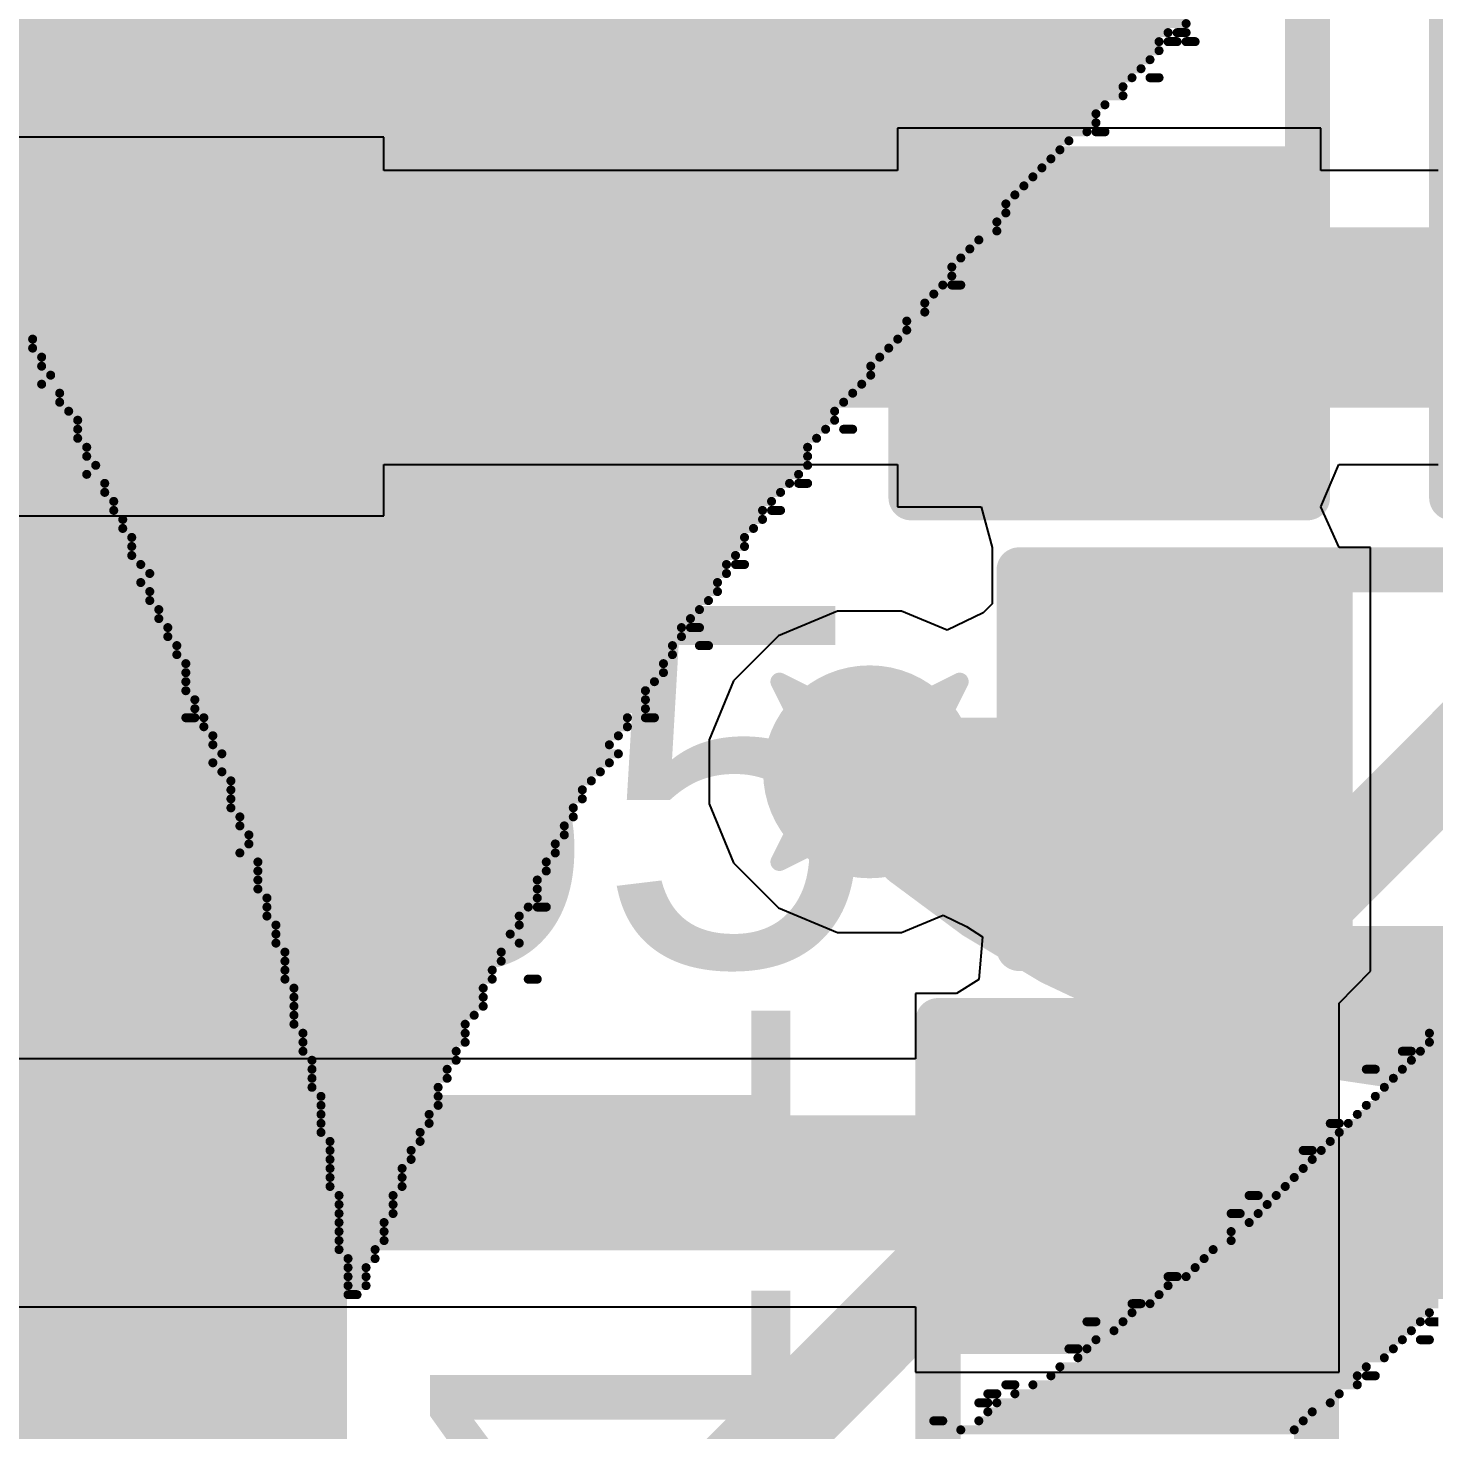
# Model space of a CAD drawing. Header units: millimetres. Extents: x -41 to 155, y -111 to 87.
# Drawn here: x 4.613 to 8.576, y 6.731 to 10.681 of the extents above; entities that cross this region are included whole.
import ezdxf

# ---------------------------------------------------------------- set-up
doc = ezdxf.new("R2010")
doc.units = ezdxf.units.MM
for name, color, linetype in [('BottomLayer', 5, 'Continuous'), ('BottomOverlay', 54, 'Continuous'), ('DrillDrawing', 1, 'Continuous'), ('Mechanical1', 6, 'Continuous'), ('Mechanical2', 216, 'Continuous'), ('TopLayer', 1, 'Continuous'), ('TopOverlay', 2, 'Continuous'), ('TopPaste', 8, 'Continuous'), ('TopSolder', 216, 'Continuous'), ('ViaHoleLayer', 16, 'Continuous')]:
    doc.layers.add(name, color=color, linetype=linetype)
doc.styles.add('Arial', font='', dxfattribs={"height": 0.2})
doc.styles.get('Arial').set_extended_font_data('Arial')

# ---------------------------------------------------------------- blocks, each defined once
blk = doc.blocks.new('R___0603_29')
at = {"layer": 'TopLayer'}
for points in [[(-0.381, 0.4445), (-0.381, -0.4445), (-1.143, -0.4445), (-1.143, 0.4445)], [(1.143, 0.4445), (1.143, -0.4445), (0.381, -0.4445), (0.381, 0.4445)]]:
    blk.add_hatch(color=1, dxfattribs=at).paths.add_polyline_path(points)
at = {"layer": 'TopPaste'}
for points in [[(-0.381, 0.4445), (-0.381, -0.4445), (-1.143, -0.4445), (-1.143, 0.4445)], [(1.143, 0.4445), (1.143, -0.4445), (0.381, -0.4445), (0.381, 0.4445)]]:
    blk.add_hatch(color=8, dxfattribs=at).paths.add_polyline_path(points)
at = {"layer": 'TopSolder'}
for points in [[(-0.2794, 0.5461), (-0.2794, -0.5461), (-1.2446, -0.5461), (-1.2446, 0.5461)], [(1.2446, 0.5461), (1.2446, -0.5461), (0.2794, -0.5461), (0.2794, 0.5461)]]:
    blk.add_hatch(color=216, dxfattribs=at).paths.add_polyline_path(points)
at = {"layer": 'TopOverlay', "const_width": 0.127}
for points in [[(-1.2192, 0.5334), (1.2192, 0.5334)], [(-1.2192, 0.5334), (-1.2192, -0.5334)], [(1.2192, 0.5334), (1.2192, -0.5334)], [(-1.2192, -0.5334), (1.2192, -0.5334)]]:
    blk.add_lwpolyline(points, dxfattribs=at)
at = {"layer": 'TopOverlay', "const_width": 0.0635}
for points in [[(-1.25095, 0.5334, 1), (-1.18745, 0.5334, 1)], [(-1.25095, 0.5334, 1), (-1.18745, 0.5334, 1)], [(1.18745, 0.5334, 1), (1.25095, 0.5334, 1)], [(1.18745, 0.5334, 1), (1.25095, 0.5334, 1)], [(-1.25095, -0.5334, 1), (-1.18745, -0.5334, 1)], [(-1.25095, -0.5334, 1), (-1.18745, -0.5334, 1)], [(1.18745, -0.5334, 1), (1.25095, -0.5334, 1)], [(1.18745, -0.5334, 1), (1.25095, -0.5334, 1)]]:
    blk.add_lwpolyline(points, format="xyb", close=True, dxfattribs=at)
blk = doc.blocks.new('SOT_723_31')
at = {"layer": 'TopLayer'}
for points in [[(-0.25, 0.8), (0.25, 0.8), (0.25, 0.35), (-0.25, 0.35)], [(-0.65, -0.35), (-0.15, -0.35), (-0.15, -0.8), (-0.65, -0.8)], [(0.15, -0.35), (0.65, -0.35), (0.65, -0.8), (0.15, -0.8)]]:
    blk.add_hatch(color=1, dxfattribs=at).paths.add_polyline_path(points)
at = {"layer": 'TopPaste'}
for points in [[(-0.25, 0.8), (0.25, 0.8), (0.25, 0.35), (-0.25, 0.35)], [(-0.65, -0.35), (-0.15, -0.35), (-0.15, -0.8), (-0.65, -0.8)], [(0.15, -0.35), (0.65, -0.35), (0.65, -0.8), (0.15, -0.8)]]:
    blk.add_hatch(color=8, dxfattribs=at).paths.add_polyline_path(points)
at = {"layer": 'TopSolder'}
for points in [[(-0.3516, 0.9016), (0.3516, 0.9016), (0.3516, 0.2484), (-0.3516, 0.2484)], [(-0.7516, -0.2484), (-0.0484, -0.2484), (-0.0484, -0.9016), (-0.7516, -0.9016)], [(0.0484, -0.2484), (0.7516, -0.2484), (0.7516, -0.9016), (0.0484, -0.9016)]]:
    blk.add_hatch(color=216, dxfattribs=at).paths.add_polyline_path(points)
at = {"layer": 'TopOverlay', "const_width": 0.127}
for points in [[(-0.635, -0.1524), (-0.635, 0.635)], [(-0.635, 0.635), (-0.381, 0.635)], [(-0.635, -0.1524), (-0.635, 0.635)], [(-0.635, 0.635), (-0.381, 0.635)], [(0.381, 0.635), (0.635, 0.635)], [(0.635, -0.1524), (0.635, 0.635)], [(-0.9398, -0.6604), (-0.9398, -0.4064)], [(-0.9398, -0.4064), (-0.8128, -0.5334)], [(-0.0254, -0.4064), (0.0254, -0.4064)], [(-0.9398, -0.6604), (-0.8128, -0.5334)]]:
    blk.add_lwpolyline(points, dxfattribs=at)
at = {"layer": 'TopOverlay', "const_width": 0.0635}
for points in [[(-0.6667, 0.635, 1), (-0.6032, 0.635, 1)], [(-0.6667, 0.635, 1), (-0.6032, 0.635, 1)], [(-0.6667, 0.635, 1), (-0.6032, 0.635, 1)], [(-0.6667, 0.635, 1), (-0.6032, 0.635, 1)], [(-0.4128, 0.635, 1), (-0.3493, 0.635, 1)], [(-0.4128, 0.635, 1), (-0.3493, 0.635, 1)], [(0.3493, 0.635, 1), (0.4128, 0.635, 1)], [(0.6032, 0.635, 1), (0.6667, 0.635, 1)], [(0.6032, 0.635, 1), (0.6667, 0.635, 1)], [(-0.6667, -0.1524, 1), (-0.6032, -0.1524, 1)], [(-0.6667, -0.1524, 1), (-0.6032, -0.1524, 1)], [(0.6032, -0.1524, 1), (0.6667, -0.1524, 1)], [(-0.9715, -0.4064, 1), (-0.908, -0.4064, 1)], [(-0.9715, -0.4064, 1), (-0.908, -0.4064, 1)], [(-0.0571, -0.4064, 1), (0.0063, -0.4064, 1)], [(-0.0063, -0.4064, 1), (0.0571, -0.4064, 1)], [(-0.8446, -0.5334, 1), (-0.781, -0.5334, 1)], [(-0.8446, -0.5334, 1), (-0.781, -0.5334, 1)], [(-0.9715, -0.6604, 1), (-0.908, -0.6604, 1)], [(-0.9715, -0.6604, 1), (-0.908, -0.6604, 1)]]:
    blk.add_lwpolyline(points, format="xyb", close=True, dxfattribs=at)
blk = doc.blocks.new('S______B______36')
at = {"layer": 'TopLayer'}
for points in [[(-1.143, -0.4445), (-1.143, 0.4445), (-0.381, 0.4445), (-0.381, -0.4445)], [(0.381, -0.4445), (0.381, 0.4445), (1.143, 0.4445), (1.143, -0.4445)]]:
    blk.add_hatch(color=1, dxfattribs=at).paths.add_polyline_path(points)
at = {"layer": 'TopPaste'}
for points in [[(-1.143, -0.4445), (-1.143, 0.4445), (-0.381, 0.4445), (-0.381, -0.4445)], [(0.381, -0.4445), (0.381, 0.4445), (1.143, 0.4445), (1.143, -0.4445)]]:
    blk.add_hatch(color=8, dxfattribs=at).paths.add_polyline_path(points)
at = {"layer": 'TopSolder'}
for points in [[(-1.2446, -0.5461), (-1.2446, 0.5461), (-0.2794, 0.5461), (-0.2794, -0.5461)], [(0.2794, -0.5461), (0.2794, 0.5461), (1.2446, 0.5461), (1.2446, -0.5461)]]:
    blk.add_hatch(color=216, dxfattribs=at).paths.add_polyline_path(points)
at = {"layer": 'TopOverlay', "const_width": 0.127}
for points in [[(-1.27, 0.5588), (1.27, 0.5588)], [(-1.27, 0.5588), (-1.27, -0.5588)], [(1.27, 0.5588), (1.27, -0.5588)], [(-1.27, -0.5588), (1.27, -0.5588)]]:
    blk.add_lwpolyline(points, dxfattribs=at)
at = {"layer": 'TopOverlay', "const_width": 0.0635}
for points in [[(-1.30175, 0.5588, 1), (-1.23825, 0.5588, 1)], [(-1.30175, 0.5588, 1), (-1.23825, 0.5588, 1)], [(1.23825, 0.5588, 1), (1.30175, 0.5588, 1)], [(1.23825, 0.5588, 1), (1.30175, 0.5588, 1)], [(-1.30175, -0.5588, 1), (-1.23825, -0.5588, 1)], [(-1.30175, -0.5588, 1), (-1.23825, -0.5588, 1)], [(1.23825, -0.5588, 1), (1.30175, -0.5588, 1)], [(1.23825, -0.5588, 1), (1.30175, -0.5588, 1)]]:
    blk.add_lwpolyline(points, format="xyb", close=True, dxfattribs=at)
blk = doc.blocks.new('S______B______42')
at = {"layer": 'TopLayer'}
for points in [[(-1.143, -0.4445), (-1.143, 0.4445), (-0.381, 0.4445), (-0.381, -0.4445)], [(0.381, -0.4445), (0.381, 0.4445), (1.143, 0.4445), (1.143, -0.4445)]]:
    blk.add_hatch(color=1, dxfattribs=at).paths.add_polyline_path(points)
at = {"layer": 'TopPaste'}
for points in [[(-1.143, -0.4445), (-1.143, 0.4445), (-0.381, 0.4445), (-0.381, -0.4445)], [(0.381, -0.4445), (0.381, 0.4445), (1.143, 0.4445), (1.143, -0.4445)]]:
    blk.add_hatch(color=8, dxfattribs=at).paths.add_polyline_path(points)
at = {"layer": 'TopSolder'}
for points in [[(-1.2446, -0.5461), (-1.2446, 0.5461), (-0.2794, 0.5461), (-0.2794, -0.5461)], [(0.2794, -0.5461), (0.2794, 0.5461), (1.2446, 0.5461), (1.2446, -0.5461)]]:
    blk.add_hatch(color=216, dxfattribs=at).paths.add_polyline_path(points)
at = {"layer": 'TopOverlay', "const_width": 0.127}
for points in [[(-1.27, 0.5588), (-1.27, -0.5588)], [(-1.27, 0.5588), (1.27, 0.5588)], [(1.27, 0.5588), (1.27, -0.5588)], [(-1.27, -0.5588), (1.27, -0.5588)]]:
    blk.add_lwpolyline(points, dxfattribs=at)
at = {"layer": 'TopOverlay', "const_width": 0.0635}
for points in [[(-1.30175, 0.5588, 1), (-1.23825, 0.5588, 1)], [(-1.30175, 0.5588, 1), (-1.23825, 0.5588, 1)], [(1.23825, 0.5588, 1), (1.30175, 0.5588, 1)], [(1.23825, 0.5588, 1), (1.30175, 0.5588, 1)], [(-1.30175, -0.5588, 1), (-1.23825, -0.5588, 1)], [(-1.30175, -0.5588, 1), (-1.23825, -0.5588, 1)], [(1.23825, -0.5588, 1), (1.30175, -0.5588, 1)], [(1.23825, -0.5588, 1), (1.30175, -0.5588, 1)]]:
    blk.add_lwpolyline(points, format="xyb", close=True, dxfattribs=at)
blk = doc.blocks.new('R___0603_45')
at = {"layer": 'TopLayer'}
for points in [[(-0.381, 0.4445), (-0.381, -0.4445), (-1.143, -0.4445), (-1.143, 0.4445)], [(1.143, 0.4445), (1.143, -0.4445), (0.381, -0.4445), (0.381, 0.4445)]]:
    blk.add_hatch(color=1, dxfattribs=at).paths.add_polyline_path(points)
at = {"layer": 'TopPaste'}
for points in [[(-0.381, 0.4445), (-0.381, -0.4445), (-1.143, -0.4445), (-1.143, 0.4445)], [(1.143, 0.4445), (1.143, -0.4445), (0.381, -0.4445), (0.381, 0.4445)]]:
    blk.add_hatch(color=8, dxfattribs=at).paths.add_polyline_path(points)
at = {"layer": 'TopSolder'}
for points in [[(-0.2794, 0.5461), (-0.2794, -0.5461), (-1.2446, -0.5461), (-1.2446, 0.5461)], [(1.2446, 0.5461), (1.2446, -0.5461), (0.2794, -0.5461), (0.2794, 0.5461)]]:
    blk.add_hatch(color=216, dxfattribs=at).paths.add_polyline_path(points)
at = {"layer": 'TopOverlay', "const_width": 0.127}
for points in [[(-1.2192, 0.5334), (-1.2192, -0.5334)], [(1.2192, 0.5334), (-1.2192, 0.5334)], [(1.2192, 0.5334), (1.2192, -0.5334)], [(1.2192, -0.5334), (-1.2192, -0.5334)]]:
    blk.add_lwpolyline(points, dxfattribs=at)
at = {"layer": 'TopOverlay', "const_width": 0.0635}
for points in [[(-1.25095, 0.5334, 1), (-1.18745, 0.5334, 1)], [(-1.25095, 0.5334, 1), (-1.18745, 0.5334, 1)], [(1.18745, 0.5334, 1), (1.25095, 0.5334, 1)], [(1.18745, 0.5334, 1), (1.25095, 0.5334, 1)], [(-1.25095, -0.5334, 1), (-1.18745, -0.5334, 1)], [(-1.25095, -0.5334, 1), (-1.18745, -0.5334, 1)], [(1.18745, -0.5334, 1), (1.25095, -0.5334, 1)], [(1.18745, -0.5334, 1), (1.25095, -0.5334, 1)]]:
    blk.add_lwpolyline(points, format="xyb", close=True, dxfattribs=at)
blk = doc.blocks.new('S______B______80')
at = {"layer": 'TopLayer'}
for points in [[(-1.143, -0.4445), (-1.143, 0.4445), (-0.381, 0.4445), (-0.381, -0.4445)], [(0.381, -0.4445), (0.381, 0.4445), (1.143, 0.4445), (1.143, -0.4445)]]:
    blk.add_hatch(color=1, dxfattribs=at).paths.add_polyline_path(points)
at = {"layer": 'TopPaste'}
for points in [[(-1.143, -0.4445), (-1.143, 0.4445), (-0.381, 0.4445), (-0.381, -0.4445)], [(0.381, -0.4445), (0.381, 0.4445), (1.143, 0.4445), (1.143, -0.4445)]]:
    blk.add_hatch(color=8, dxfattribs=at).paths.add_polyline_path(points)
at = {"layer": 'TopSolder'}
for points in [[(-1.2446, -0.5461), (-1.2446, 0.5461), (-0.2794, 0.5461), (-0.2794, -0.5461)], [(0.2794, -0.5461), (0.2794, 0.5461), (1.2446, 0.5461), (1.2446, -0.5461)]]:
    blk.add_hatch(color=216, dxfattribs=at).paths.add_polyline_path(points)
at = {"layer": 'TopOverlay', "const_width": 0.127}
for points in [[(-1.27, 0.5588), (-1.27, -0.5588)], [(-1.27, 0.5588), (1.27, 0.5588)], [(1.27, 0.5588), (1.27, -0.5588)], [(-1.27, -0.5588), (1.27, -0.5588)]]:
    blk.add_lwpolyline(points, dxfattribs=at)
at = {"layer": 'TopOverlay', "const_width": 0.0635}
for points in [[(-1.30175, 0.5588, 1), (-1.23825, 0.5588, 1)], [(-1.30175, 0.5588, 1), (-1.23825, 0.5588, 1)], [(1.23825, 0.5588, 1), (1.30175, 0.5588, 1)], [(1.23825, 0.5588, 1), (1.30175, 0.5588, 1)], [(-1.30175, -0.5588, 1), (-1.23825, -0.5588, 1)], [(-1.30175, -0.5588, 1), (-1.23825, -0.5588, 1)], [(1.23825, -0.5588, 1), (1.30175, -0.5588, 1)], [(1.23825, -0.5588, 1), (1.30175, -0.5588, 1)]]:
    blk.add_lwpolyline(points, format="xyb", close=True, dxfattribs=at)

msp = doc.modelspace()

# ---------------------------------------------------------------- hatches: boundary and pattern name
at = {"layer": 'BottomLayer'}
h = msp.add_hatch(color=5, dxfattribs=at)
edge = h.paths.add_edge_path()
edge.add_arc((6.985, 8.5852), 0.3, 0, 360)
at = {"layer": 'TopLayer'}
h = msp.add_hatch(color=1, dxfattribs=at)
edge = h.paths.add_edge_path()
edge.add_arc((6.985, 8.5852), 0.3, 0, 360)
at = {"layer": 'ViaHoleLayer'}
h = msp.add_hatch(color=16, dxfattribs=at)
edge = h.paths.add_edge_path()
edge.add_arc((6.985, 8.5852), 0.15, 0, 360)

# ---------------------------------------------------------------- linework, layer by layer
at = {"layer": 'BottomLayer'}
for points, const_width in [([(5.0038, 6.1067), (5.0038, 12.1821)], 1.016), ([(8.702, 7.874), (13.462, 7.874)], 0.381)]:
    msp.add_lwpolyline(points, dxfattribs=dict(at, const_width=const_width))
at = {"layer": 'BottomLayer', "const_width": 0.381}
msp.add_lwpolyline([(8.702, 7.874, -0.198912), (6.985, 8.5852)], format="xyb", dxfattribs=at)
at = {"layer": 'BottomLayer', "const_width": 0.1905}
for points in [[(6.8897, 8.5852, 1), (7.0802, 8.5852, 1)], [(8.6067, 7.874, 1), (8.7972, 7.874, 1)], [(8.6067, 7.874, 1), (8.7972, 7.874, 1)]]:
    msp.add_lwpolyline(points, format="xyb", close=True, dxfattribs=at)
at = {"layer": 'BottomOverlay', "const_width": 0.0254}
for points in [[(4.0672, 10.6934), (7.8772, 10.6934)], [(4.0926, 10.668), (7.8264, 10.668)], [(7.8518, 10.668), (7.8772, 10.668)], [(4.118, 10.6426), (7.801, 10.6426)], [(4.118, 10.6172), (7.801, 10.6172)], [(7.8264, 10.6426), (7.8518, 10.6426)], [(7.8772, 10.6426), (7.9026, 10.6426)], [(4.1434, 10.5918), (7.7756, 10.5918)], [(4.1688, 10.5664), (7.7502, 10.5664)], [(4.1688, 10.541), (7.7248, 10.541)], [(7.7756, 10.541), (7.801, 10.541)], [(4.1942, 10.5156), (7.6994, 10.5156)], [(4.2196, 10.4902), (7.6994, 10.4902)], [(4.2196, 10.4648), (7.6486, 10.4648)], [(4.245, 10.4394), (7.6232, 10.4394)], [(4.2704, 10.414), (7.6232, 10.414)], [(4.245, 10.3886), (7.5978, 10.3886)], [(7.6232, 10.3886), (7.6486, 10.3886)], [(4.2958, 10.3632), (7.547, 10.3632)], [(4.3212, 10.3378), (7.5216, 10.3378)], [(4.3212, 10.3124), (7.4962, 10.3124)], [(4.2958, 10.287), (7.4708, 10.287)], [(4.3466, 10.2616), (7.4454, 10.2616)], [(4.372, 10.2362), (7.42, 10.2362)], [(4.3974, 10.2108), (7.3946, 10.2108)], [(4.3974, 10.1854), (7.3692, 10.1854)], [(4.4228, 10.16), (7.3692, 10.16)], [(4.4482, 10.1346), (7.3438, 10.1346)], [(4.4482, 10.1092), (7.3438, 10.1092)], [(4.4482, 10.0838), (7.293, 10.0838)], [(4.4736, 10.0584), (7.2676, 10.0584)], [(4.499, 10.033), (7.2422, 10.033)], [(4.499, 10.0076), (7.2168, 10.0076)], [(4.5244, 9.9822), (7.2168, 9.9822)], [(4.5244, 9.9568), (7.1914, 9.9568)], [(7.2168, 9.9568), (7.2422, 9.9568)], [(4.5498, 9.9314), (7.166, 9.9314)], [(4.5752, 9.906), (7.1406, 9.906)], [(4.5752, 9.8806), (7.1406, 9.8806)], [(4.6006, 9.8552), (7.0898, 9.8552)], [(4.5752, 9.8298), (7.0898, 9.8298)], [(4.626, 9.8044), (7.0644, 9.8044)], [(4.626, 9.779), (7.039, 9.779)], [(4.6514, 9.7536), (7.0136, 9.7536)], [(4.6514, 9.7282), (6.9882, 9.7282)], [(4.6768, 9.7028), (6.9882, 9.7028)], [(4.6514, 9.6774), (6.9628, 9.6774)], [(4.7022, 9.652), (6.9374, 9.652)], [(4.7022, 9.6266), (6.912, 9.6266)], [(4.7276, 9.6012), (6.8866, 9.6012)], [(4.753, 9.5758), (6.8866, 9.5758)], [(4.753, 9.5504), (6.8612, 9.5504)], [(6.912, 9.5504), (6.9374, 9.5504)], [(4.753, 9.525), (6.8358, 9.525)], [(4.7784, 9.4996), (6.8104, 9.4996)], [(4.7784, 9.4742), (6.8104, 9.4742)], [(4.7784, 9.4234), (6.785, 9.4234)], [(4.8038, 9.4488), (6.8104, 9.4488)], [(4.8292, 9.398), (6.7596, 9.398)], [(6.785, 9.398), (6.8104, 9.398)], [(4.8292, 9.3726), (6.7342, 9.3726)], [(4.8546, 9.3472), (6.7088, 9.3472)], [(4.8546, 9.3218), (6.6834, 9.3218)], [(6.7088, 9.3218), (6.7342, 9.3218)], [(4.88, 9.2964), (6.6834, 9.2964)], [(4.88, 9.271), (6.658, 9.271)], [(4.9054, 9.2456), (6.6326, 9.2456)], [(4.9054, 9.2202), (6.6326, 9.2202)], [(4.9054, 9.1948), (6.6072, 9.1948)], [(4.9308, 9.1694), (6.5818, 9.1694)], [(4.9562, 9.144), (6.5818, 9.144)], [(6.6072, 9.1694), (6.6326, 9.1694)], [(4.9308, 9.1186), (6.5564, 9.1186)], [(4.9562, 9.0932), (6.5564, 9.0932)], [(4.9562, 9.0678), (6.531, 9.0678)], [(4.9816, 9.0424), (6.5056, 9.0424)], [(4.9816, 9.017), (6.4802, 9.017)], [(5.007, 8.9916), (6.4548, 8.9916)], [(6.4802, 8.9916), (6.5056, 8.9916)], [(5.007, 8.9662), (6.4548, 8.9662)], [(5.0324, 8.9408), (6.4294, 8.9408)], [(5.0324, 8.9154), (6.4294, 8.9154)], [(6.5056, 8.9408), (6.531, 8.9408)], [(5.0578, 8.89), (6.404, 8.89)], [(5.0578, 8.8646), (6.404, 8.8646)], [(5.0578, 8.8392), (6.3786, 8.8392)], [(5.0578, 8.8138), (6.3532, 8.8138)], [(5.0832, 8.7884), (6.3532, 8.7884)], [(5.0832, 8.763), (6.3532, 8.763)], [(5.0578, 8.7376), (5.0832, 8.7376)], [(5.1086, 8.7376), (6.3024, 8.7376)], [(5.1086, 8.7122), (6.3024, 8.7122)], [(6.3532, 8.7376), (6.3786, 8.7376)], [(5.134, 8.6868), (6.277, 8.6868)], [(5.134, 8.6614), (6.2516, 8.6614)], [(5.1594, 8.636), (6.277, 8.636)], [(5.134, 8.6106), (6.2516, 8.6106)], [(5.1594, 8.5852), (6.2262, 8.5852)], [(5.1848, 8.5598), (6.2008, 8.5598)], [(5.1848, 8.5344), (6.1754, 8.5344)], [(5.1848, 8.509), (6.1754, 8.509)], [(5.1848, 8.4836), (6.15, 8.4836)], [(5.2102, 8.4582), (6.15, 8.4582)], [(5.2102, 8.4328), (6.1246, 8.4328)], [(5.2356, 8.4074), (6.1246, 8.4074)], [(5.2102, 8.3566), (6.0992, 8.3566)], [(5.2356, 8.382), (6.0992, 8.382)], [(5.261, 8.3312), (6.0738, 8.3312)], [(5.261, 8.3058), (6.0738, 8.3058)], [(5.261, 8.2804), (6.0484, 8.2804)], [(5.261, 8.255), (6.0484, 8.255)], [(5.2864, 8.2296), (6.0484, 8.2296)], [(5.2864, 8.2042), (6.023, 8.2042)], [(6.0484, 8.2042), (6.0738, 8.2042)], [(5.2864, 8.1788), (5.9976, 8.1788)], [(5.3118, 8.1534), (5.9976, 8.1534)], [(5.3118, 8.128), (5.9722, 8.128)], [(5.3118, 8.1026), (5.9976, 8.1026)], [(5.3372, 8.0772), (5.9468, 8.0772)], [(5.3372, 8.0518), (5.9468, 8.0518)], [(5.3372, 8.0264), (5.9214, 8.0264)], [(5.3372, 8.001), (5.9214, 8.001)], [(6.023, 8.001), (6.0484, 8.001)], [(5.3626, 7.9756), (5.896, 7.9756)], [(5.3626, 7.9502), (5.896, 7.9502)], [(5.3626, 7.9248), (5.896, 7.9248)], [(5.3626, 7.8994), (5.8706, 7.8994)], [(5.3626, 7.874), (5.8452, 7.874)], [(8.5884, 7.874), (9.2742, 7.874)], [(5.388, 7.8486), (5.8452, 7.8486)], [(8.563, 7.8486), (9.2488, 7.8486)], [(5.388, 7.8232), (5.8452, 7.8232)], [(5.388, 7.7978), (5.8198, 7.7978)], [(8.4868, 7.7978), (8.5122, 7.7978)], [(8.5376, 7.7978), (9.2234, 7.7978)], [(8.563, 7.8232), (9.2234, 7.8232)], [(5.4134, 7.7724), (5.8198, 7.7724)], [(8.5122, 7.7724), (9.198, 7.7724)], [(5.4134, 7.747), (5.7944, 7.747)], [(5.4134, 7.7216), (5.7944, 7.7216)], [(8.3852, 7.747), (8.4106, 7.747)], [(8.4614, 7.7216), (9.1472, 7.7216)], [(8.4868, 7.747), (9.1726, 7.747)], [(5.4134, 7.6962), (5.769, 7.6962)], [(8.436, 7.6962), (9.1218, 7.6962)], [(5.4388, 7.6708), (5.769, 7.6708)], [(5.4388, 7.6454), (5.769, 7.6454)], [(8.3852, 7.6454), (9.0964, 7.6454)], [(8.4106, 7.6708), (9.1218, 7.6708)], [(5.4388, 7.62), (5.7436, 7.62)], [(8.3598, 7.62), (9.071, 7.62)], [(5.4388, 7.5946), (5.7436, 7.5946)], [(5.4388, 7.5692), (5.7182, 7.5692)], [(8.2836, 7.5946), (8.309, 7.5946)], [(8.309, 7.5692), (9.0202, 7.5692)], [(8.3344, 7.5946), (9.0456, 7.5946)], [(5.4642, 7.5438), (5.7182, 7.5438)], [(5.4642, 7.5184), (5.6928, 7.5184)], [(8.2074, 7.5184), (8.2328, 7.5184)], [(8.2582, 7.5184), (8.9948, 7.5184)], [(8.2836, 7.5438), (9.0202, 7.5438)], [(5.4642, 7.493), (5.6928, 7.493)], [(8.2328, 7.493), (8.9694, 7.493)], [(5.4642, 7.4676), (5.6674, 7.4676)], [(5.4642, 7.4422), (5.6674, 7.4422)], [(8.182, 7.4422), (8.944, 7.4422)], [(8.2074, 7.4676), (8.944, 7.4676)], [(5.4642, 7.4168), (5.6674, 7.4168)], [(8.1566, 7.4168), (8.9186, 7.4168)], [(5.4896, 7.3914), (5.642, 7.3914)], [(5.4896, 7.366), (5.642, 7.366)], [(8.055, 7.3914), (8.0804, 7.3914)], [(8.1058, 7.366), (8.8932, 7.366)], [(8.1312, 7.3914), (8.8932, 7.3914)], [(5.4896, 7.3406), (5.642, 7.3406)], [(8.0042, 7.3406), (8.0296, 7.3406)], [(8.0804, 7.3406), (8.8424, 7.3406)], [(5.4896, 7.3152), (5.6166, 7.3152)], [(5.4896, 7.2898), (5.6166, 7.2898)], [(8.0042, 7.2898), (8.7916, 7.2898)], [(8.055, 7.3152), (8.817, 7.3152)], [(5.4896, 7.2644), (5.6166, 7.2644)], [(5.4896, 7.239), (5.5912, 7.239)], [(7.9534, 7.239), (8.7408, 7.239)], [(8.0042, 7.2644), (8.7662, 7.2644)], [(5.515, 7.2136), (5.5912, 7.2136)], [(7.928, 7.2136), (8.7154, 7.2136)], [(5.515, 7.1882), (5.5658, 7.1882)], [(5.515, 7.1628), (5.5658, 7.1628)], [(7.8264, 7.1628), (7.8518, 7.1628)], [(7.8772, 7.1628), (8.6646, 7.1628)], [(7.9026, 7.1882), (8.69, 7.1882)], [(5.515, 7.1374), (5.5658, 7.1374)], [(7.8264, 7.1374), (8.6392, 7.1374)], [(5.515, 7.112), (5.5404, 7.112)], [(7.7248, 7.0866), (7.7502, 7.0866)], [(7.7756, 7.0866), (8.5884, 7.0866)], [(7.801, 7.112), (8.6138, 7.112)], [(7.7248, 7.0612), (8.563, 7.0612)], [(7.5978, 7.0358), (7.6232, 7.0358)], [(7.674, 7.0104), (8.5122, 7.0104)], [(7.6994, 7.0358), (8.5376, 7.0358)], [(8.563, 7.0358), (8.5884, 7.0358)], [(7.6232, 6.985), (8.4868, 6.985)], [(8.5376, 6.985), (8.563, 6.985)], [(7.547, 6.9596), (7.5724, 6.9596)], [(7.5724, 6.9342), (8.436, 6.9342)], [(7.5978, 6.9596), (8.4614, 6.9596)], [(7.4962, 6.8834), (8.3598, 6.8834)], [(7.5216, 6.9088), (8.3852, 6.9088)], [(8.3852, 6.8834), (8.4106, 6.8834)], [(7.3692, 6.858), (7.3946, 6.858)], [(7.4454, 6.858), (8.3598, 6.858)], [(7.293, 6.8072), (7.3184, 6.8072)], [(7.3184, 6.8326), (7.3438, 6.8326)], [(7.3438, 6.8072), (8.2836, 6.8072)], [(7.3946, 6.8326), (8.309, 6.8326)], [(7.3184, 6.7818), (8.2328, 6.7818)], [(7.166, 6.7564), (7.1914, 6.7564)], [(7.2422, 6.731), (8.182, 6.731)], [(7.293, 6.7564), (8.2074, 6.7564)]]:
    msp.add_lwpolyline(points, dxfattribs=at)
at = {"layer": 'BottomOverlay', "const_width": 0.0127}
for points in [[(7.8709, 10.6934, 1), (7.8836, 10.6934, 1)], [(7.8201, 10.668, 1), (7.8328, 10.668, 1)], [(7.8455, 10.668, 1), (7.8582, 10.668, 1)], [(7.8709, 10.668, 1), (7.8836, 10.668, 1)], [(7.7947, 10.6426, 1), (7.8074, 10.6426, 1)], [(7.7947, 10.6172, 1), (7.8074, 10.6172, 1)], [(7.8201, 10.6426, 1), (7.8328, 10.6426, 1)], [(7.8455, 10.6426, 1), (7.8582, 10.6426, 1)], [(7.8709, 10.6426, 1), (7.8836, 10.6426, 1)], [(7.8963, 10.6426, 1), (7.909, 10.6426, 1)], [(7.7693, 10.5918, 1), (7.782, 10.5918, 1)], [(7.7185, 10.541, 1), (7.7312, 10.541, 1)], [(7.7439, 10.5664, 1), (7.7566, 10.5664, 1)], [(7.7693, 10.541, 1), (7.782, 10.541, 1)], [(7.7947, 10.541, 1), (7.8074, 10.541, 1)], [(7.6931, 10.5156, 1), (7.7058, 10.5156, 1)], [(7.6931, 10.4902, 1), (7.7058, 10.4902, 1)], [(7.6423, 10.4648, 1), (7.655, 10.4648, 1)], [(7.6169, 10.4394, 1), (7.6296, 10.4394, 1)], [(7.6169, 10.414, 1), (7.6296, 10.414, 1)], [(7.5915, 10.3886, 1), (7.6042, 10.3886, 1)], [(7.6169, 10.3886, 1), (7.6296, 10.3886, 1)], [(7.6423, 10.3886, 1), (7.655, 10.3886, 1)], [(7.5153, 10.3378, 1), (7.528, 10.3378, 1)], [(7.5407, 10.3632, 1), (7.5534, 10.3632, 1)], [(7.4899, 10.3124, 1), (7.5026, 10.3124, 1)], [(7.4391, 10.2616, 1), (7.4518, 10.2616, 1)], [(7.4645, 10.287, 1), (7.4772, 10.287, 1)], [(7.3883, 10.2108, 1), (7.401, 10.2108, 1)], [(7.4137, 10.2362, 1), (7.4264, 10.2362, 1)], [(7.3629, 10.1854, 1), (7.3756, 10.1854, 1)], [(7.3375, 10.1346, 1), (7.3502, 10.1346, 1)], [(7.3629, 10.16, 1), (7.3756, 10.16, 1)], [(7.3375, 10.1092, 1), (7.3502, 10.1092, 1)], [(7.2613, 10.0584, 1), (7.274, 10.0584, 1)], [(7.2867, 10.0838, 1), (7.2994, 10.0838, 1)], [(7.2359, 10.033, 1), (7.2486, 10.033, 1)], [(7.2105, 10.0076, 1), (7.2232, 10.0076, 1)], [(7.2105, 9.9822, 1), (7.2232, 9.9822, 1)], [(7.1851, 9.9568, 1), (7.1978, 9.9568, 1)], [(7.2105, 9.9568, 1), (7.2232, 9.9568, 1)], [(7.2359, 9.9568, 1), (7.2486, 9.9568, 1)], [(7.1343, 9.906, 1), (7.147, 9.906, 1)], [(7.1597, 9.9314, 1), (7.1724, 9.9314, 1)], [(7.0835, 9.8552, 1), (7.0962, 9.8552, 1)], [(7.1343, 9.8806, 1), (7.147, 9.8806, 1)], [(7.0835, 9.8298, 1), (7.0962, 9.8298, 1)], [(4.6197, 9.8044, 1), (4.6324, 9.8044, 1)], [(4.6197, 9.779, 1), (4.6324, 9.779, 1)], [(7.0327, 9.779, 1), (7.0454, 9.779, 1)], [(7.0581, 9.8044, 1), (7.0708, 9.8044, 1)], [(4.6451, 9.7536, 1), (4.6578, 9.7536, 1)], [(7.0073, 9.7536, 1), (7.02, 9.7536, 1)], [(4.6451, 9.7282, 1), (4.6578, 9.7282, 1)], [(4.6705, 9.7028, 1), (4.6832, 9.7028, 1)], [(6.9819, 9.7282, 1), (6.9946, 9.7282, 1)], [(6.9819, 9.7028, 1), (6.9946, 9.7028, 1)], [(4.6451, 9.6774, 1), (4.6578, 9.6774, 1)], [(6.9565, 9.6774, 1), (6.9692, 9.6774, 1)], [(4.6959, 9.652, 1), (4.7086, 9.652, 1)], [(4.6959, 9.6266, 1), (4.7086, 9.6266, 1)], [(6.9057, 9.6266, 1), (6.9184, 9.6266, 1)], [(6.9311, 9.652, 1), (6.9438, 9.652, 1)], [(4.7213, 9.6012, 1), (4.734, 9.6012, 1)], [(6.8803, 9.6012, 1), (6.893, 9.6012, 1)], [(4.7467, 9.5758, 1), (4.7594, 9.5758, 1)], [(4.7467, 9.5504, 1), (4.7594, 9.5504, 1)], [(6.8549, 9.5504, 1), (6.8676, 9.5504, 1)], [(6.8803, 9.5758, 1), (6.893, 9.5758, 1)], [(6.9057, 9.5504, 1), (6.9184, 9.5504, 1)], [(6.9311, 9.5504, 1), (6.9438, 9.5504, 1)], [(4.7467, 9.525, 1), (4.7594, 9.525, 1)], [(4.7721, 9.4996, 1), (4.7848, 9.4996, 1)], [(6.8041, 9.4996, 1), (6.8168, 9.4996, 1)], [(6.8295, 9.525, 1), (6.8422, 9.525, 1)], [(4.7721, 9.4742, 1), (4.7848, 9.4742, 1)], [(6.8041, 9.4742, 1), (6.8168, 9.4742, 1)], [(4.7721, 9.4234, 1), (4.7848, 9.4234, 1)], [(4.7975, 9.4488, 1), (4.8102, 9.4488, 1)], [(6.7787, 9.4234, 1), (6.7914, 9.4234, 1)], [(6.8041, 9.4488, 1), (6.8168, 9.4488, 1)], [(4.8229, 9.398, 1), (4.8356, 9.398, 1)], [(6.7533, 9.398, 1), (6.766, 9.398, 1)], [(6.7787, 9.398, 1), (6.7914, 9.398, 1)], [(6.8041, 9.398, 1), (6.8168, 9.398, 1)], [(4.8229, 9.3726, 1), (4.8356, 9.3726, 1)], [(4.8483, 9.3472, 1), (4.861, 9.3472, 1)], [(6.7025, 9.3472, 1), (6.7152, 9.3472, 1)], [(6.7279, 9.3726, 1), (6.7406, 9.3726, 1)], [(4.8483, 9.3218, 1), (4.861, 9.3218, 1)], [(6.6771, 9.3218, 1), (6.6898, 9.3218, 1)], [(6.7025, 9.3218, 1), (6.7152, 9.3218, 1)], [(6.7279, 9.3218, 1), (6.7406, 9.3218, 1)], [(4.8737, 9.2964, 1), (4.8864, 9.2964, 1)], [(4.8737, 9.271, 1), (4.8864, 9.271, 1)], [(6.6517, 9.271, 1), (6.6644, 9.271, 1)], [(6.6771, 9.2964, 1), (6.6898, 9.2964, 1)], [(4.8991, 9.2456, 1), (4.9118, 9.2456, 1)], [(4.8991, 9.2202, 1), (4.9118, 9.2202, 1)], [(6.6263, 9.2456, 1), (6.639, 9.2456, 1)], [(6.6263, 9.2202, 1), (6.639, 9.2202, 1)], [(4.8991, 9.1948, 1), (4.9118, 9.1948, 1)], [(6.6009, 9.1948, 1), (6.6136, 9.1948, 1)], [(4.9245, 9.1694, 1), (4.9372, 9.1694, 1)], [(4.9499, 9.144, 1), (4.9626, 9.144, 1)], [(6.5755, 9.1694, 1), (6.5882, 9.1694, 1)], [(6.5755, 9.144, 1), (6.5882, 9.144, 1)], [(6.6009, 9.1694, 1), (6.6136, 9.1694, 1)], [(6.6263, 9.1694, 1), (6.639, 9.1694, 1)], [(4.9245, 9.1186, 1), (4.9372, 9.1186, 1)], [(6.5501, 9.1186, 1), (6.5628, 9.1186, 1)], [(4.9499, 9.0932, 1), (4.9626, 9.0932, 1)], [(4.9499, 9.0678, 1), (4.9626, 9.0678, 1)], [(6.5247, 9.0678, 1), (6.5374, 9.0678, 1)], [(6.5501, 9.0932, 1), (6.5628, 9.0932, 1)], [(4.9753, 9.0424, 1), (4.988, 9.0424, 1)], [(6.4993, 9.0424, 1), (6.512, 9.0424, 1)], [(4.9753, 9.017, 1), (4.988, 9.017, 1)], [(5.0007, 8.9916, 1), (5.0134, 8.9916, 1)], [(6.4485, 8.9916, 1), (6.4612, 8.9916, 1)], [(6.4739, 9.017, 1), (6.4866, 9.017, 1)], [(6.4739, 8.9916, 1), (6.4866, 8.9916, 1)], [(6.4993, 8.9916, 1), (6.512, 8.9916, 1)], [(5.0007, 8.9662, 1), (5.0134, 8.9662, 1)], [(6.4485, 8.9662, 1), (6.4612, 8.9662, 1)], [(5.0261, 8.9408, 1), (5.0388, 8.9408, 1)], [(5.0261, 8.9154, 1), (5.0388, 8.9154, 1)], [(6.4231, 8.9408, 1), (6.4358, 8.9408, 1)], [(6.4231, 8.9154, 1), (6.4358, 8.9154, 1)], [(6.4993, 8.9408, 1), (6.512, 8.9408, 1)], [(6.5247, 8.9408, 1), (6.5374, 8.9408, 1)], [(5.0515, 8.89, 1), (5.0642, 8.89, 1)], [(5.0515, 8.8646, 1), (5.0642, 8.8646, 1)], [(6.3977, 8.89, 1), (6.4104, 8.89, 1)], [(6.3977, 8.8646, 1), (6.4104, 8.8646, 1)], [(5.0515, 8.8392, 1), (5.0642, 8.8392, 1)], [(6.3723, 8.8392, 1), (6.385, 8.8392, 1)], [(5.0515, 8.8138, 1), (5.0642, 8.8138, 1)], [(5.0769, 8.7884, 1), (5.0896, 8.7884, 1)], [(6.3469, 8.8138, 1), (6.3596, 8.8138, 1)], [(6.3469, 8.7884, 1), (6.3596, 8.7884, 1)], [(5.0769, 8.763, 1), (5.0896, 8.763, 1)], [(6.3469, 8.763, 1), (6.3596, 8.763, 1)], [(5.0515, 8.7376, 1), (5.0642, 8.7376, 1)], [(5.0769, 8.7376, 1), (5.0896, 8.7376, 1)], [(5.1023, 8.7376, 1), (5.115, 8.7376, 1)], [(5.1023, 8.7122, 1), (5.115, 8.7122, 1)], [(6.2961, 8.7376, 1), (6.3088, 8.7376, 1)], [(6.2961, 8.7122, 1), (6.3088, 8.7122, 1)], [(6.3469, 8.7376, 1), (6.3596, 8.7376, 1)], [(6.3723, 8.7376, 1), (6.385, 8.7376, 1)], [(5.1277, 8.6868, 1), (5.1404, 8.6868, 1)], [(6.2707, 8.6868, 1), (6.2834, 8.6868, 1)], [(5.1277, 8.6614, 1), (5.1404, 8.6614, 1)], [(5.1531, 8.636, 1), (5.1658, 8.636, 1)], [(6.2453, 8.6614, 1), (6.258, 8.6614, 1)], [(6.2707, 8.636, 1), (6.2834, 8.636, 1)], [(5.1277, 8.6106, 1), (5.1404, 8.6106, 1)], [(6.2453, 8.6106, 1), (6.258, 8.6106, 1)], [(5.1531, 8.5852, 1), (5.1658, 8.5852, 1)], [(5.1785, 8.5598, 1), (5.1912, 8.5598, 1)], [(6.1945, 8.5598, 1), (6.2072, 8.5598, 1)], [(6.2199, 8.5852, 1), (6.2326, 8.5852, 1)], [(5.1785, 8.5344, 1), (5.1912, 8.5344, 1)], [(5.1785, 8.509, 1), (5.1912, 8.509, 1)], [(6.1691, 8.5344, 1), (6.1818, 8.5344, 1)], [(6.1691, 8.509, 1), (6.1818, 8.509, 1)], [(5.1785, 8.4836, 1), (5.1912, 8.4836, 1)], [(6.1437, 8.4836, 1), (6.1564, 8.4836, 1)], [(5.2039, 8.4582, 1), (5.2166, 8.4582, 1)], [(5.2039, 8.4328, 1), (5.2166, 8.4328, 1)], [(6.1183, 8.4328, 1), (6.131, 8.4328, 1)], [(6.1437, 8.4582, 1), (6.1564, 8.4582, 1)], [(5.2293, 8.4074, 1), (5.242, 8.4074, 1)], [(6.1183, 8.4074, 1), (6.131, 8.4074, 1)], [(5.2039, 8.3566, 1), (5.2166, 8.3566, 1)], [(5.2293, 8.382, 1), (5.242, 8.382, 1)], [(6.0929, 8.382, 1), (6.1056, 8.382, 1)], [(6.0929, 8.3566, 1), (6.1056, 8.3566, 1)], [(5.2547, 8.3312, 1), (5.2674, 8.3312, 1)], [(6.0675, 8.3312, 1), (6.0802, 8.3312, 1)], [(5.2547, 8.3058, 1), (5.2674, 8.3058, 1)], [(5.2547, 8.2804, 1), (5.2674, 8.2804, 1)], [(6.0421, 8.2804, 1), (6.0548, 8.2804, 1)], [(6.0675, 8.3058, 1), (6.0802, 8.3058, 1)], [(5.2547, 8.255, 1), (5.2674, 8.255, 1)], [(5.2801, 8.2296, 1), (5.2928, 8.2296, 1)], [(6.0421, 8.255, 1), (6.0548, 8.255, 1)], [(6.0421, 8.2296, 1), (6.0548, 8.2296, 1)], [(5.2801, 8.2042, 1), (5.2928, 8.2042, 1)], [(6.0167, 8.2042, 1), (6.0294, 8.2042, 1)], [(6.0421, 8.2042, 1), (6.0548, 8.2042, 1)], [(6.0675, 8.2042, 1), (6.0802, 8.2042, 1)], [(5.2801, 8.1788, 1), (5.2928, 8.1788, 1)], [(5.3055, 8.1534, 1), (5.3182, 8.1534, 1)], [(5.9913, 8.1788, 1), (6.004, 8.1788, 1)], [(5.9913, 8.1534, 1), (6.004, 8.1534, 1)], [(5.3055, 8.128, 1), (5.3182, 8.128, 1)], [(5.9659, 8.128, 1), (5.9786, 8.128, 1)], [(5.3055, 8.1026, 1), (5.3182, 8.1026, 1)], [(5.3309, 8.0772, 1), (5.3436, 8.0772, 1)], [(5.9405, 8.0772, 1), (5.9532, 8.0772, 1)], [(5.9913, 8.1026, 1), (6.004, 8.1026, 1)], [(5.3309, 8.0518, 1), (5.3436, 8.0518, 1)], [(5.9405, 8.0518, 1), (5.9532, 8.0518, 1)], [(5.3309, 8.0264, 1), (5.3436, 8.0264, 1)], [(5.3309, 8.001, 1), (5.3436, 8.001, 1)], [(5.9151, 8.0264, 1), (5.9278, 8.0264, 1)], [(5.9151, 8.001, 1), (5.9278, 8.001, 1)], [(6.0167, 8.001, 1), (6.0294, 8.001, 1)], [(6.0421, 8.001, 1), (6.0548, 8.001, 1)], [(5.3563, 7.9756, 1), (5.369, 7.9756, 1)], [(5.8897, 7.9756, 1), (5.9024, 7.9756, 1)], [(5.3563, 7.9502, 1), (5.369, 7.9502, 1)], [(5.3563, 7.9248, 1), (5.369, 7.9248, 1)], [(5.8897, 7.9502, 1), (5.9024, 7.9502, 1)], [(5.8897, 7.9248, 1), (5.9024, 7.9248, 1)], [(5.3563, 7.8994, 1), (5.369, 7.8994, 1)], [(5.3563, 7.874, 1), (5.369, 7.874, 1)], [(5.8389, 7.874, 1), (5.8516, 7.874, 1)], [(5.8643, 7.8994, 1), (5.877, 7.8994, 1)], [(5.3817, 7.8486, 1), (5.3944, 7.8486, 1)], [(5.8389, 7.8486, 1), (5.8516, 7.8486, 1)], [(8.5567, 7.8486, 1), (8.5694, 7.8486, 1)], [(5.3817, 7.8232, 1), (5.3944, 7.8232, 1)], [(5.3817, 7.7978, 1), (5.3944, 7.7978, 1)], [(5.8135, 7.7978, 1), (5.8262, 7.7978, 1)], [(5.8389, 7.8232, 1), (5.8516, 7.8232, 1)], [(8.4805, 7.7978, 1), (8.4932, 7.7978, 1)], [(8.5059, 7.7978, 1), (8.5186, 7.7978, 1)], [(8.5313, 7.7978, 1), (8.544, 7.7978, 1)], [(8.5567, 7.8232, 1), (8.5694, 7.8232, 1)], [(5.4071, 7.7724, 1), (5.4198, 7.7724, 1)], [(5.8135, 7.7724, 1), (5.8262, 7.7724, 1)], [(8.5059, 7.7724, 1), (8.5186, 7.7724, 1)], [(5.4071, 7.747, 1), (5.4198, 7.747, 1)], [(5.4071, 7.7216, 1), (5.4198, 7.7216, 1)], [(5.7881, 7.747, 1), (5.8008, 7.747, 1)], [(5.7881, 7.7216, 1), (5.8008, 7.7216, 1)], [(8.3789, 7.747, 1), (8.3916, 7.747, 1)], [(8.4043, 7.747, 1), (8.417, 7.747, 1)], [(8.4551, 7.7216, 1), (8.4678, 7.7216, 1)], [(8.4805, 7.747, 1), (8.4932, 7.747, 1)], [(5.4071, 7.6962, 1), (5.4198, 7.6962, 1)], [(5.7627, 7.6962, 1), (5.7754, 7.6962, 1)], [(8.4297, 7.6962, 1), (8.4424, 7.6962, 1)], [(5.4325, 7.6708, 1), (5.4452, 7.6708, 1)], [(5.4325, 7.6454, 1), (5.4452, 7.6454, 1)], [(5.7627, 7.6708, 1), (5.7754, 7.6708, 1)], [(5.7627, 7.6454, 1), (5.7754, 7.6454, 1)], [(8.3789, 7.6454, 1), (8.3916, 7.6454, 1)], [(8.4043, 7.6708, 1), (8.417, 7.6708, 1)], [(5.4325, 7.62, 1), (5.4452, 7.62, 1)], [(5.7373, 7.62, 1), (5.75, 7.62, 1)], [(8.3535, 7.62, 1), (8.3662, 7.62, 1)], [(5.4325, 7.5946, 1), (5.4452, 7.5946, 1)], [(5.4325, 7.5692, 1), (5.4452, 7.5692, 1)], [(5.7119, 7.5692, 1), (5.7246, 7.5692, 1)], [(5.7373, 7.5946, 1), (5.75, 7.5946, 1)], [(8.2773, 7.5946, 1), (8.29, 7.5946, 1)], [(8.3027, 7.5946, 1), (8.3154, 7.5946, 1)], [(8.3027, 7.5692, 1), (8.3154, 7.5692, 1)], [(8.3281, 7.5946, 1), (8.3408, 7.5946, 1)], [(5.4579, 7.5438, 1), (5.4706, 7.5438, 1)], [(5.4579, 7.5184, 1), (5.4706, 7.5184, 1)], [(5.6865, 7.5184, 1), (5.6992, 7.5184, 1)], [(5.7119, 7.5438, 1), (5.7246, 7.5438, 1)], [(8.2011, 7.5184, 1), (8.2138, 7.5184, 1)], [(8.2265, 7.5184, 1), (8.2392, 7.5184, 1)], [(8.2519, 7.5184, 1), (8.2646, 7.5184, 1)], [(8.2773, 7.5438, 1), (8.29, 7.5438, 1)], [(5.4579, 7.493, 1), (5.4706, 7.493, 1)], [(5.6865, 7.493, 1), (5.6992, 7.493, 1)], [(8.2265, 7.493, 1), (8.2392, 7.493, 1)], [(5.4579, 7.4676, 1), (5.4706, 7.4676, 1)], [(5.4579, 7.4422, 1), (5.4706, 7.4422, 1)], [(5.6611, 7.4676, 1), (5.6738, 7.4676, 1)], [(5.6611, 7.4422, 1), (5.6738, 7.4422, 1)], [(8.1757, 7.4422, 1), (8.1884, 7.4422, 1)], [(8.2011, 7.4676, 1), (8.2138, 7.4676, 1)], [(5.4579, 7.4168, 1), (5.4706, 7.4168, 1)], [(5.6611, 7.4168, 1), (5.6738, 7.4168, 1)], [(8.1503, 7.4168, 1), (8.163, 7.4168, 1)], [(5.4833, 7.3914, 1), (5.496, 7.3914, 1)], [(5.4833, 7.366, 1), (5.496, 7.366, 1)], [(5.6357, 7.3914, 1), (5.6484, 7.3914, 1)], [(5.6357, 7.366, 1), (5.6484, 7.366, 1)], [(8.0487, 7.3914, 1), (8.0614, 7.3914, 1)], [(8.0741, 7.3914, 1), (8.0868, 7.3914, 1)], [(8.0995, 7.366, 1), (8.1122, 7.366, 1)], [(8.1249, 7.3914, 1), (8.1376, 7.3914, 1)], [(5.4833, 7.3406, 1), (5.496, 7.3406, 1)], [(5.6357, 7.3406, 1), (5.6484, 7.3406, 1)], [(7.9979, 7.3406, 1), (8.0106, 7.3406, 1)], [(8.0233, 7.3406, 1), (8.036, 7.3406, 1)], [(8.0741, 7.3406, 1), (8.0868, 7.3406, 1)], [(5.4833, 7.3152, 1), (5.496, 7.3152, 1)], [(5.4833, 7.2898, 1), (5.496, 7.2898, 1)], [(5.6103, 7.3152, 1), (5.623, 7.3152, 1)], [(5.6103, 7.2898, 1), (5.623, 7.2898, 1)], [(7.9979, 7.2898, 1), (8.0106, 7.2898, 1)], [(8.0487, 7.3152, 1), (8.0614, 7.3152, 1)], [(5.4833, 7.2644, 1), (5.496, 7.2644, 1)], [(5.4833, 7.239, 1), (5.496, 7.239, 1)], [(5.5849, 7.239, 1), (5.5976, 7.239, 1)], [(5.6103, 7.2644, 1), (5.623, 7.2644, 1)], [(7.9471, 7.239, 1), (7.9598, 7.239, 1)], [(7.9979, 7.2644, 1), (8.0106, 7.2644, 1)], [(5.5087, 7.2136, 1), (5.5214, 7.2136, 1)], [(5.5849, 7.2136, 1), (5.5976, 7.2136, 1)], [(7.9217, 7.2136, 1), (7.9344, 7.2136, 1)], [(5.5087, 7.1882, 1), (5.5214, 7.1882, 1)], [(5.5087, 7.1628, 1), (5.5214, 7.1628, 1)], [(5.5595, 7.1882, 1), (5.5722, 7.1882, 1)], [(5.5595, 7.1628, 1), (5.5722, 7.1628, 1)], [(7.8201, 7.1628, 1), (7.8328, 7.1628, 1)], [(7.8455, 7.1628, 1), (7.8582, 7.1628, 1)], [(7.8709, 7.1628, 1), (7.8836, 7.1628, 1)], [(7.8963, 7.1882, 1), (7.909, 7.1882, 1)], [(5.5087, 7.1374, 1), (5.5214, 7.1374, 1)], [(5.5595, 7.1374, 1), (5.5722, 7.1374, 1)], [(7.8201, 7.1374, 1), (7.8328, 7.1374, 1)], [(5.5087, 7.112, 1), (5.5214, 7.112, 1)], [(5.5341, 7.112, 1), (5.5468, 7.112, 1)], [(7.7185, 7.0866, 1), (7.7312, 7.0866, 1)], [(7.7439, 7.0866, 1), (7.7566, 7.0866, 1)], [(7.7693, 7.0866, 1), (7.782, 7.0866, 1)], [(7.7947, 7.112, 1), (7.8074, 7.112, 1)], [(7.7185, 7.0612, 1), (7.7312, 7.0612, 1)], [(8.5567, 7.0612, 1), (8.5694, 7.0612, 1)], [(7.5915, 7.0358, 1), (7.6042, 7.0358, 1)], [(7.6169, 7.0358, 1), (7.6296, 7.0358, 1)], [(7.6677, 7.0104, 1), (7.6804, 7.0104, 1)], [(7.6931, 7.0358, 1), (7.7058, 7.0358, 1)], [(8.5059, 7.0104, 1), (8.5186, 7.0104, 1)], [(8.5313, 7.0358, 1), (8.544, 7.0358, 1)], [(8.5567, 7.0358, 1), (8.5694, 7.0358, 1)], [(7.6169, 6.985, 1), (7.6296, 6.985, 1)], [(8.4805, 6.985, 1), (8.4932, 6.985, 1)], [(8.5313, 6.985, 1), (8.544, 6.985, 1)], [(8.5567, 6.985, 1), (8.5694, 6.985, 1)], [(7.5407, 6.9596, 1), (7.5534, 6.9596, 1)], [(7.5661, 6.9596, 1), (7.5788, 6.9596, 1)], [(7.5661, 6.9342, 1), (7.5788, 6.9342, 1)], [(7.5915, 6.9596, 1), (7.6042, 6.9596, 1)], [(8.4297, 6.9342, 1), (8.4424, 6.9342, 1)], [(8.4551, 6.9596, 1), (8.4678, 6.9596, 1)], [(7.4899, 6.8834, 1), (7.5026, 6.8834, 1)], [(7.5153, 6.9088, 1), (7.528, 6.9088, 1)], [(8.3535, 6.8834, 1), (8.3662, 6.8834, 1)], [(8.3789, 6.9088, 1), (8.3916, 6.9088, 1)], [(8.3789, 6.8834, 1), (8.3916, 6.8834, 1)], [(8.4043, 6.8834, 1), (8.417, 6.8834, 1)], [(7.3629, 6.858, 1), (7.3756, 6.858, 1)], [(7.3883, 6.858, 1), (7.401, 6.858, 1)], [(7.4391, 6.858, 1), (7.4518, 6.858, 1)], [(8.3535, 6.858, 1), (8.3662, 6.858, 1)], [(7.2867, 6.8072, 1), (7.2994, 6.8072, 1)], [(7.3121, 6.8326, 1), (7.3248, 6.8326, 1)], [(7.3121, 6.8072, 1), (7.3248, 6.8072, 1)], [(7.3375, 6.8326, 1), (7.3502, 6.8326, 1)], [(7.3375, 6.8072, 1), (7.3502, 6.8072, 1)], [(7.3883, 6.8326, 1), (7.401, 6.8326, 1)], [(8.2773, 6.8072, 1), (8.29, 6.8072, 1)], [(8.3027, 6.8326, 1), (8.3154, 6.8326, 1)], [(7.3121, 6.7818, 1), (7.3248, 6.7818, 1)], [(8.2265, 6.7818, 1), (8.2392, 6.7818, 1)], [(7.1597, 6.7564, 1), (7.1724, 6.7564, 1)], [(7.1851, 6.7564, 1), (7.1978, 6.7564, 1)], [(7.2359, 6.731, 1), (7.2486, 6.731, 1)], [(7.2867, 6.7564, 1), (7.2994, 6.7564, 1)], [(8.1757, 6.731, 1), (8.1884, 6.731, 1)], [(8.2011, 6.7564, 1), (8.2138, 6.7564, 1)]]:
    msp.add_lwpolyline(points, format="xyb", close=True, dxfattribs=at)
at = {"layer": 'DrillDrawing', "const_width": 0.0508}
for points in [[(6.731, 8.8392), (6.985, 8.7122)], [(6.731, 8.8392), (6.858, 8.5852)], [(6.985, 8.7122), (7.239, 8.8392)], [(7.112, 8.5852), (7.239, 8.8392)], [(6.731, 8.3312), (6.858, 8.5852)], [(7.112, 8.5852), (7.239, 8.3312)], [(6.731, 8.3312), (6.985, 8.4582)], [(6.985, 8.4582), (7.239, 8.3312)]]:
    msp.add_lwpolyline(points, dxfattribs=at)
at = {"layer": 'DrillDrawing', "const_width": 0.0254}
for points in [[(6.7183, 8.8392, 1), (6.7437, 8.8392, 1)], [(6.7183, 8.8392, 1), (6.7437, 8.8392, 1)], [(7.2263, 8.8392, 1), (7.2517, 8.8392, 1)], [(7.2263, 8.8392, 1), (7.2517, 8.8392, 1)], [(6.9723, 8.7122, 1), (6.9977, 8.7122, 1)], [(6.9723, 8.7122, 1), (6.9977, 8.7122, 1)], [(6.8453, 8.5852, 1), (6.8707, 8.5852, 1)], [(6.8453, 8.5852, 1), (6.8707, 8.5852, 1)], [(7.0993, 8.5852, 1), (7.1247, 8.5852, 1)], [(7.0993, 8.5852, 1), (7.1247, 8.5852, 1)], [(6.9723, 8.4582, 1), (6.9977, 8.4582, 1)], [(6.9723, 8.4582, 1), (6.9977, 8.4582, 1)], [(6.7183, 8.3312, 1), (6.7437, 8.3312, 1)], [(6.7183, 8.3312, 1), (6.7437, 8.3312, 1)], [(7.2263, 8.3312, 1), (7.2517, 8.3312, 1)], [(7.2263, 8.3312, 1), (7.2517, 8.3312, 1)]]:
    msp.add_lwpolyline(points, format="xyb", close=True, dxfattribs=at)
at = {"layer": 'Mechanical1', "const_width": 0.254}
msp.add_lwpolyline([(-26.7326, 19.8284, -3.064051), (-27.0164, -19.4272)], format="xyb", dxfattribs=at)
msp.add_lwpolyline([(0, 0), (27.4574, 27.4574)], dxfattribs=at)
at = {"layer": 'Mechanical2', "const_width": 0.254}
msp.add_lwpolyline([(-27.7733, 19.435, -3.216016), (-28.067, -19.0083)], format="xyb", dxfattribs=at)
at = {"layer": 'TopLayer'}
for p, q in [((8.2575, 10.3988), (7.0637, 10.3988)), ((7.0637, 10.3988), (7.0637, 10.2798)), ((8.2575, 10.2798), (8.2575, 10.3988)), ((5.6159, 10.3734), (4.4221, 10.3734)), ((5.6159, 10.2798), (5.6159, 10.3734)), ((7.0637, 10.2798), (5.6159, 10.2798)), ((8.5877, 10.2798), (8.2575, 10.2798)), ((5.6159, 9.3066), (5.6159, 9.451)), ((5.6159, 9.451), (7.0637, 9.451)), ((7.0637, 9.451), (7.0637, 9.332)), ((8.2575, 9.332), (8.3074, 9.451)), ((8.3074, 9.451), (8.5877, 9.451)), ((7.0637, 9.332), (7.2997, 9.332)), ((7.2997, 9.332), (7.3304, 9.2177)), ((8.3089, 9.2177), (8.2575, 9.332)), ((4.4221, 9.3066), (5.6159, 9.3066)), ((7.3304, 9.2177), (7.3304, 9.205)), ((7.3304, 9.205), (7.3304, 9.0588)), ((8.3972, 9.2177), (8.3089, 9.2177)), ((8.3972, 8.0506), (8.3972, 9.2177)), ((6.895, 9.0376), (6.7287, 8.9687)), ((7.075, 9.0376), (6.895, 9.0376)), ((7.2034, 8.9844), (7.075, 9.0376)), ((7.3304, 9.0588), (7.3053, 9.0334)), ((7.3053, 9.0334), (7.2034, 8.9844)), ((6.7287, 8.9687), (6.6015, 8.8415)), ((6.6015, 8.8415), (6.5326, 8.6752)), ((6.5326, 8.6752), (6.5326, 8.4952)), ((6.5326, 8.4952), (6.6015, 8.3289)), ((6.6015, 8.3289), (6.7287, 8.2017)), ((6.7287, 8.2017), (6.895, 8.1328)), ((7.075, 8.1328), (7.1924, 8.1814)), ((7.1924, 8.1814), (7.2585, 8.1496)), ((6.895, 8.1328), (7.075, 8.1328)), ((7.2585, 8.1496), (7.3038, 8.1204)), ((7.3038, 8.1204), (7.2927, 8.0001)), ((8.3972, 8.0239), (8.3972, 8.0506)), ((8.3083, 7.9337), (8.3972, 8.0239)), ((7.2927, 8.0001), (7.2297, 7.9604)), ((7.2297, 7.9604), (7.1145, 7.9604)), ((7.1145, 7.9604), (7.1145, 7.7766)), ((8.3083, 6.8936), (8.3083, 7.9337)), ((7.1145, 7.7766), (3.7592, 7.7766)), ((3.7592, 7.0774), (7.1145, 7.0774)), ((7.1145, 7.0774), (7.1145, 6.8936)), ((7.1145, 6.8936), (8.3083, 6.8936))]:
    msp.add_line(p, q, dxfattribs=at)
for points, const_width in [([(3.5563, 9.8654), (7.6606, 9.8654)], 0.508), ([(7.6606, 9.8654), (9.1846, 9.8654)], 0.508), ([(7.8282, 8.5852), (7.8638, 8.6208)], 0.3048), ([(6.985, 8.5852), (7.8282, 8.5852)], 0.3048), ([(3.7592, 7.427), (7.7114, 7.427)], 0.381)]:
    msp.add_lwpolyline(points, dxfattribs=dict(at, const_width=const_width))
for points, const_width in [([(7.5336, 9.8654, 1), (7.7876, 9.8654, 1)], 0.254), ([(7.5336, 9.8654, 1), (7.7876, 9.8654, 1)], 0.254), ([(7.7876, 8.6208, 1), (7.94, 8.6208, 1)], 0.1524), ([(6.9088, 8.5852, 1), (7.0612, 8.5852, 1)], 0.1524), ([(7.752, 8.5852, 1), (7.9044, 8.5852, 1)], 0.1524), ([(7.752, 8.5852, 1), (7.9044, 8.5852, 1)], 0.1524), ([(7.6161, 7.427, 1), (7.8066, 7.427, 1)], 0.1905)]:
    msp.add_lwpolyline(points, format="xyb", close=True, dxfattribs=dict(at, const_width=const_width))

# ---------------------------------------------------------------- block references
for name, p, rotation in [('S______B______42', (5.019, 10.602), 90), ('S______B______36', (7.6606, 10.6274), 90), ('S______B______80', (9.1846, 10.6274), 90), ('R___0603_45', (8.6258, 8.6208), 180), ('R___0603_29', (7.7114, 6.665), 90)]:
    msp.add_blockref(name, p, dxfattribs=dict(rotation=rotation))
msp.add_blockref('SOT_723_31', (9.3878, 6.3856))

# ---------------------------------------------------------------- texts
at = {"layer": 'TopOverlay', "style": 'Arial'}
msp.add_text('R65', height=1.016, dxfattribs=at).set_placement((4.4014, 8.0368))
msp.add_text('R11', height=1.016, rotation=90, dxfattribs=at).set_placement((6.7619, 5.3784))

doc.saveas('drawing.dxf')
